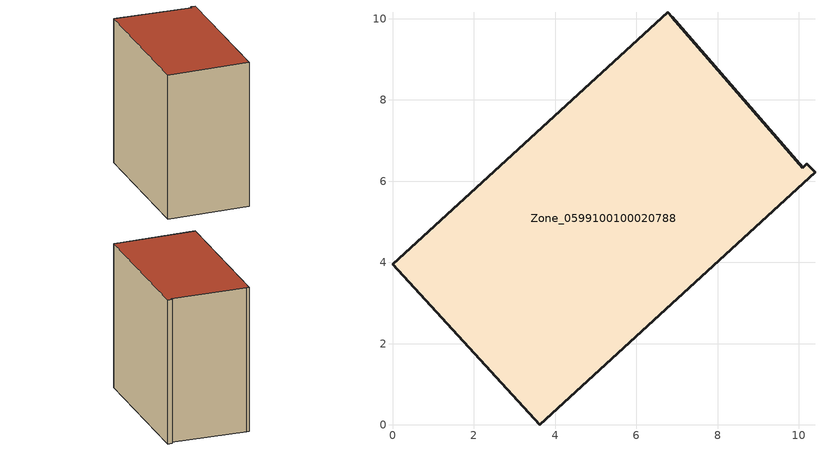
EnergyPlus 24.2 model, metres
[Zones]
Zone_0599100100020788
 floor ground (C_G): 10.09,6.33 10.2,6.43 10.4,6.22 3.62,0 0,3.95 6.77,10.16 6.89,10.04 z3.42
 wall outside (C_F): 3.62,0 10.4,6.22 10.2,6.43 10.09,6.33 6.89,10.04 6.77,10.16 0,3.95 3.62,0 z3.42:13.07
 roof outside (C_R): 10.2,6.43 10.09,6.33 6.89,10.04 6.77,10.16 0,3.95 3.62,0 10.4,6.22 z13.07
[BUILDING]
Pand.0599100100020788: North Axis=0; Terrain=City; Loads Convergence Tolerance Value=0.04; Temperature Convergence Tolerance Value=0.4; Solar Distribution=FullExterior; Maximum Number of Warmup Days=25; Minimum Number of Warmup Days=1
[Site:Location]
Rotterdam.The.Hague.AP_ZH_NLD Design_Conditions: Latitude=51.96; Longitude=4.45; Time Zone=1; Elevation=-4.5
[SITE:GROUNDTEMPERATURE:BUILDINGSURFACE]
18, 18, 18, 18, 18, 18, 18, 18, 18, 18, 18, 18
[MATERIAL] Thermal Absorptance=0.9; Solar Absorptance=0.7; Visible Absorptance=0.7
Name | Roughness | Thickness | Conductivity | Density | Specific Heat
G.TI.2015-2018 | MediumSmooth | 0.15 | 0.0428571 | 540 | 1210
F.TI.2015-2018 | Rough | 0.3 | 0.0666667 | 1920 | 840
R.TI.2015-2018 | MediumRough | 0.2 | 0.0333333 | 1500 | 1000
[CONSTRUCTION]
C_G: G.TI.2015-2018
C_F: F.TI.2015-2018
C_R: R.TI.2015-2018
[ZONE]
Zone_0599100100020788: Type=1; Multiplier=1; Ceiling Height=Autocalculate; Volume=Autocalculate; Floor Area=autocalculate; Part of Total Floor Area=Yes
[ZONEINFILTRATION:DESIGNFLOWRATE]
Infil_Zone_0599100100020788: Zone or ZoneList or Space or SpaceList=Zone_0599100100020788; Schedule=AlwaysOn; Design Flow Rate Calculation Method=Flow/Area; Flow Rate per Floor Area=0.0015; Constant Term Coefficient=1; Temperature Term Coefficient=0; Velocity Term Coefficient=0; Velocity Squared Term Coefficient=0
[HVACTEMPLATE:ZONE:IDEALLOADSAIRSYSTEM]
Zone_0599100100020788: Maximum Heating Supply Air Temperature=50; Minimum Cooling Supply Air Temperature=13; Maximum Heating Supply Air Humidity Ratio=0.0156; Minimum Cooling Supply Air Humidity Ratio=0.0077; Heating Limit=NoLimit; Cooling Limit=NoLimit; Dehumidification Control Type=ConstantSensibleHeatRatio; Cooling Sensible Heat Ratio=0.7; Dehumidification Setpoint=60; Humidification Control Type=None; Humidification Setpoint=30; Outdoor Air Method=None; Outdoor Air Flow Rate per Person=0.00944; Outdoor Air Flow Rate per Zone Floor Area=0; Outdoor Air Flow Rate per Zone=0; Demand Controlled Ventilation Type=None; Outdoor Air Economizer Type=NoEconomizer; Heat Recovery Type=None; Sensible Heat Recovery Effectiveness=0.7; Latent Heat Recovery Effectiveness=0.65
[ZONECONTROL:THERMOSTAT]
ThermostatControl_Zone_0599100100020788: Zone or ZoneList=Zone_0599100100020788; Control Type Schedule=DualSetpointControlType; Control 1=Thermostat_Zone_0599100100020788; Temperature Difference Between Cutout And Setpoint=0
[THERMOSTATSETPOINT:DUALSETPOINT]
Thermostat_Zone_0599100100020788: Heating Setpoint Temperature Schedule=HeatingSetpoint_Zone_0599100100020788; Cooling Setpoint Temperature Schedule=CoolingSetpoint_Zone_0599100100020788
[SCHEDULE:COMPACT]
HeatingSetpoint_Zone_0599100100020788: Through: 12/31, For: AllDays, Until: 24:00, 21
CoolingSetpoint_Zone_0599100100020788: Through: 12/31, For: AllDays, Until: 24:00, 24
DualSetpointControlType: Through: 12/31, For: AllDays, Until: 24:00, 4
AlwaysOn: Through: 12/31, For: AllDays, Until: 24:00, 1
